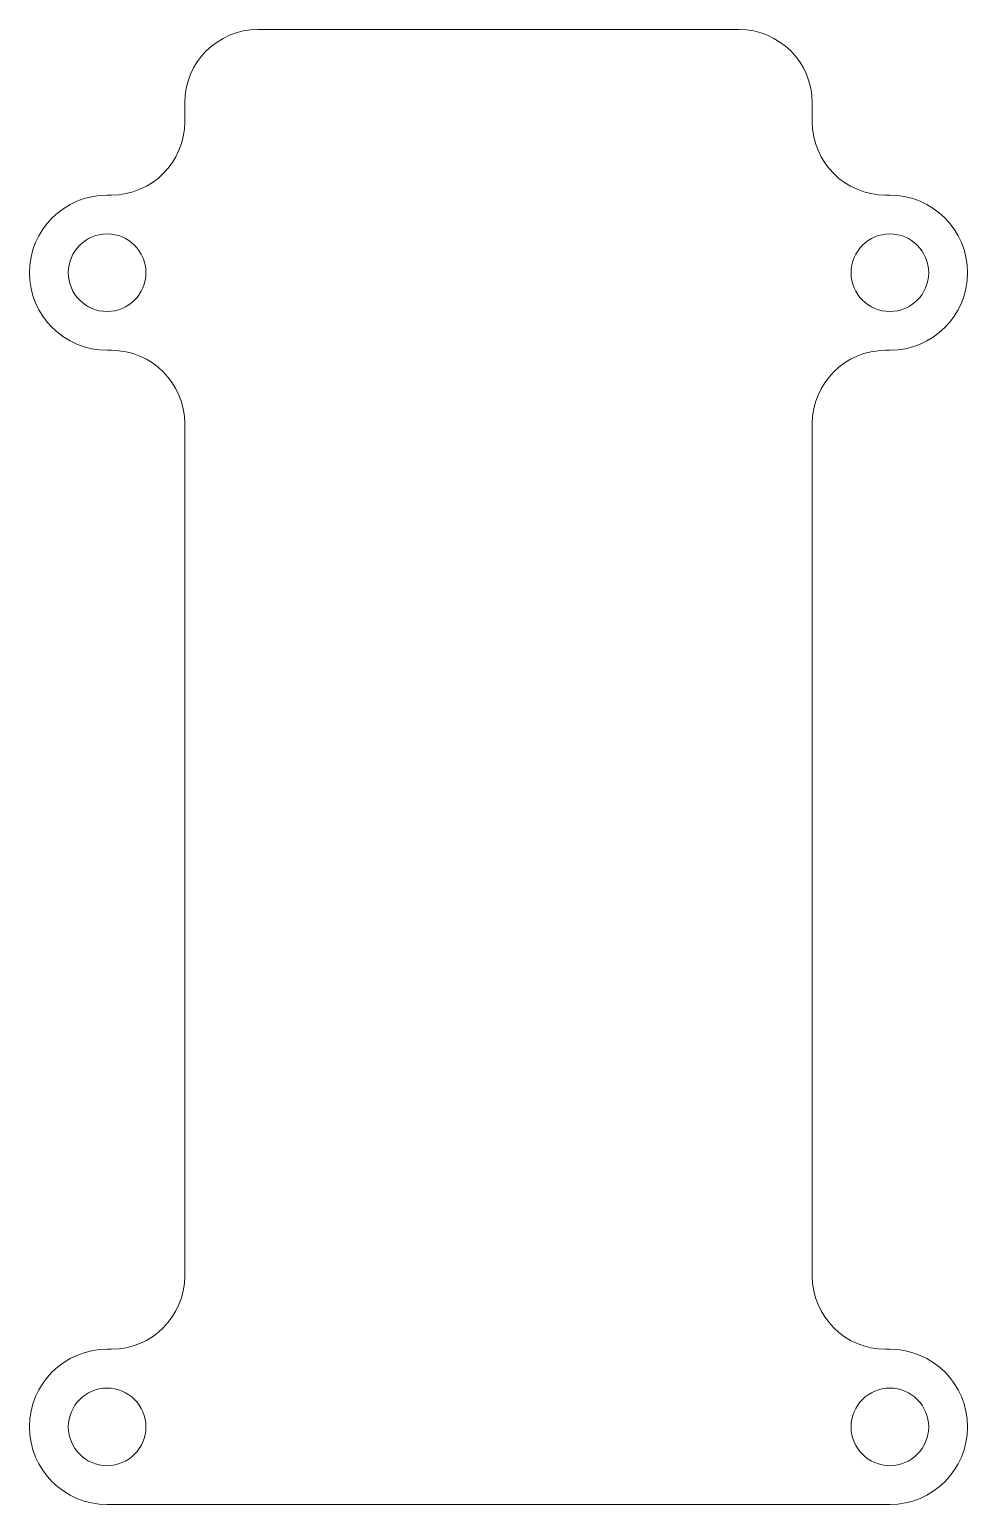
# Model space of a CAD drawing. Header units: millimetres. Extents: x -19 to 96, y 0 to 181.
import ezdxf

# ---------------------------------------------------------------- set-up
doc = ezdxf.new("R2010")
doc.units = ezdxf.units.MM

msp = doc.modelspace()

# ---------------------------------------------------------------- linework, layer by layer
at = {"color": 7, "linetype": 'Continuous', "lineweight": 15}
for p, q in [((68, 181), (9, 181)), ((0, 172), (0, 169.68)), ((77, 169.68), (77, 172)), ((-9, 160.68), (-9.525, 160.68)), ((86.525, 160.68), (86, 160.68)), ((-9.525, 141.63), (-9, 141.63)), ((86, 141.63), (86.525, 141.63)), ((0, 132.63), (0, 28.05)), ((77, 28.05), (77, 132.63)), ((-9, 19.05), (-9.525, 19.05)), ((86.525, 19.05), (86, 19.05)), ((-9.525, 0), (86.525, 0))]:
    msp.add_line(p, q, dxfattribs=at)
for centre, radius in [((-9.525, 151.155), 4.763), ((86.525, 151.155), 4.762), ((-9.525, 9.525), 4.762), ((86.525, 9.525), 4.762)]:
    msp.add_circle(centre, radius, dxfattribs=at)
for centre, radius, start, end in [((9, 172), 9, 90, 180), ((68, 172), 9, 0, 90), ((-9, 169.68), 9, 270, 0), ((86, 169.68), 9, 180, 270), ((-9.525, 151.155), 9.525, 90, 270), ((86.525, 151.155), 9.525, 270, 90), ((-9, 132.63), 9, 0, 90), ((86, 132.63), 9, 90, 180), ((-9, 28.05), 9, 270, 0), ((86, 28.05), 9, 180, 270), ((-9.525, 9.525), 9.525, 90, 270), ((86.525, 9.525), 9.525, 270, 90)]:
    msp.add_arc(centre, radius, start, end, dxfattribs=at)

doc.saveas('drawing.dxf')
